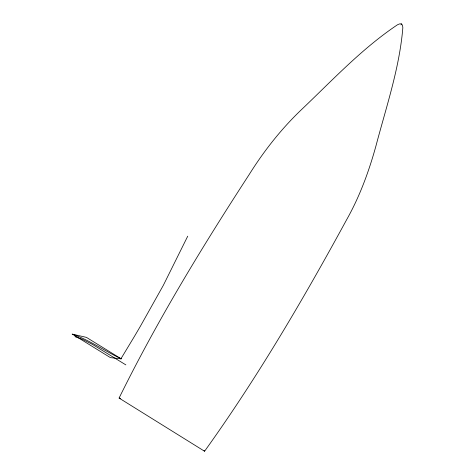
<?xml version="1.0" encoding="UTF-8"?>
<svg xmlns="http://www.w3.org/2000/svg" width="475" height="475" viewBox="0 0 475 475"><rect width="100%" height="100%" fill="white"/><g stroke="black" fill="none" stroke-linecap="round" stroke-linejoin="round"><path stroke-width="0.71" d="M187.732 236.182L163.347 285.297L140.547 325.969A543.329 111.904 -54.2 0 1 134.17 336.828L120.804 358.981M400.989 24.938L401.559 23.922L402.408 25.157A6.834 6.223 19.9 0 1 402.58 25.804L402.77 27.093A20.74 18.935 18.8 0 1 402.83 27.859C399.505 68.115 386.24 106.899 375.986 145.813C368.897 171.499 359.67 196.674 346.518 219.925C303.222 299.398 257.367 377.667 204.571 451.25L119.082 398.068C157.213 320.613 202.225 246.804 249.238 174.456C264.112 150.694 281.55 128.565 301.898 109.232C332.637 80.014 362.027 48.486 397.397 24.837A20.835 19.018 21.6 0 1 398.115 24.498L399.362 24.011A6.84 6.234 20.5 0 1 400.027 23.833L401.559 23.922M121.167 358.809L110.461 357.651L72.414 334.151L86.438 337.381L121.167 358.809C104.625 350.978 89.496 339.993 72.141 334.085M74.943 336.674L82.407 339.304L91.354 343.817A13.828 0.902 31.1 0 1 93.902 345.283L125.863 364.889M204.09 450.532A48.005 5.172 31.7 0 1 204.535 451.226M119.118 398.092A47.951 5.166 31.6 0 1 120.496 398.412"/></g></svg>
